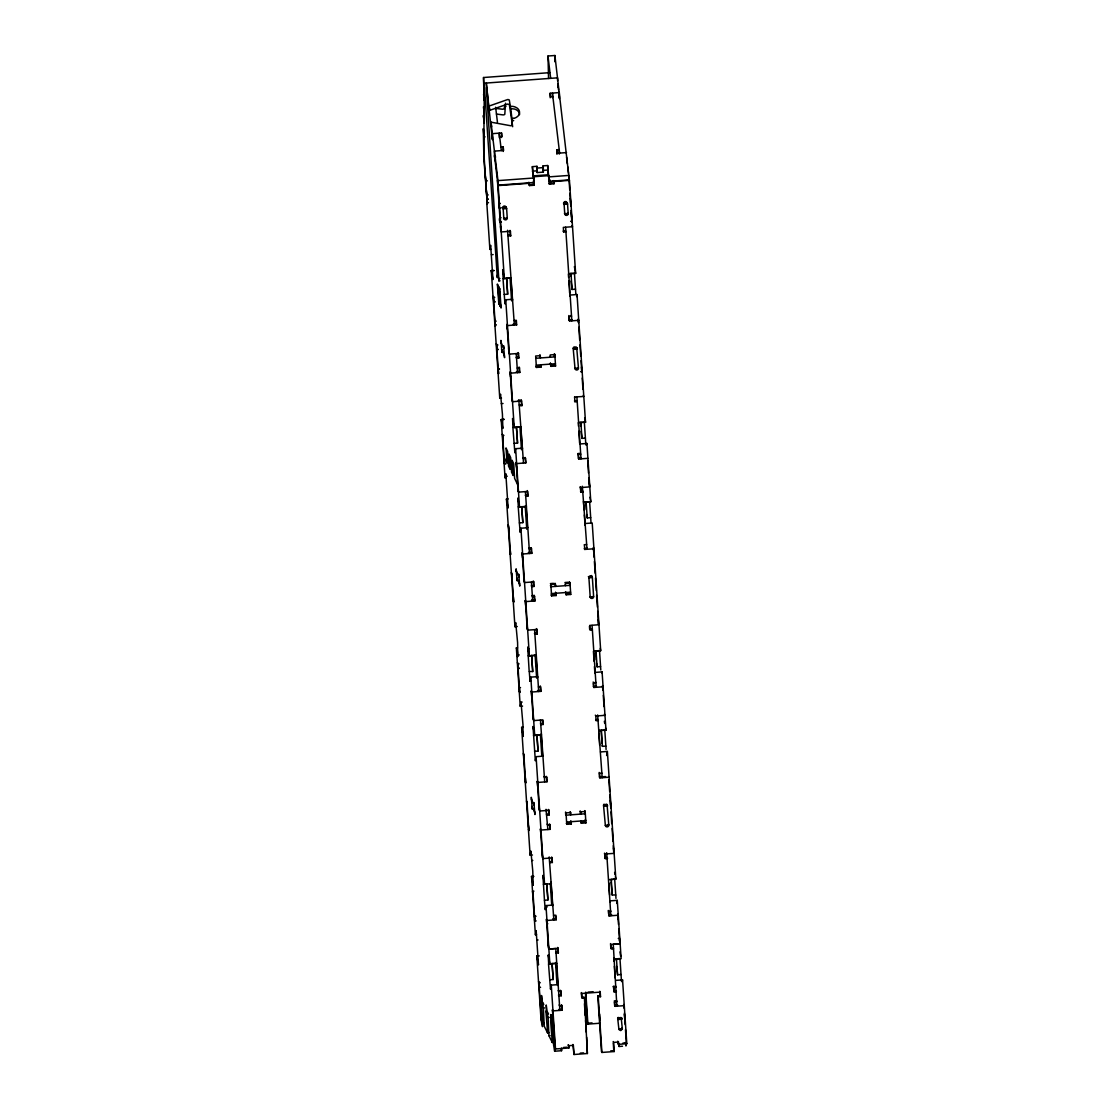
<?xml version="1.0" encoding="UTF-8"?>
<svg xmlns="http://www.w3.org/2000/svg" width="1110" height="1110" viewBox="0 0 1110 1110"><rect width="100%" height="100%" fill="white"/><g stroke="black" fill="none" stroke-linecap="round" stroke-linejoin="round"><path stroke-width="1.5" d="M616.314 960.636L616.438 958.749L617.576 974.802L621.031 974.538L621.489 981.393M484.057 106.907L483.835 156.496L483.308 128.635L484.127 138.833L483.918 136.946L485.07 136.863M484.584 100.344A2.317 1.332 -6.3 0 1 484.085 100.413L483.53 77.52L549.727 72.65M484.127 92.047L483.53 77.52M484.21 120.477L484.196 123.099L484.168 83.195L557.567 77.839L557.608 80.836M504.87 105.131L504.176 108.724A2.317 1.318 -6.2 0 1 502.552 109.238L495.823 108.392M505.522 103.202L504.8 114.413A2.317 1.318 -6.2 0 1 503.177 114.913L496.447 114.066M532.994 176.018L532.356 166.653L536.962 166.32L537.212 172.563L543.345 172.119L543.095 165.862L547.688 165.529L549.103 181.374L569.305 179.889L554.903 55.5L547.993 56.013L548.548 78.463M554.875 61.785L554.903 55.5M572.94 1044.482L573.981 1054.5L587.384 1053.515L584.429 997.876L583.999 997.002L581.696 997.168L581.39 992.59L582.126 998.043L584.429 997.876M620.92 1017.44A1.734 1.72 -26.3 0 1 621.225 1018.05L622.349 1029.039L620.726 1030.593L618.95 1029.567L617.673 1018.314L621.128 1018.064M561.632 1048.215L561.563 1050.712L554.653 1051.226L554.764 1047.479L555.5 1048.978L568.917 1047.979L568.334 1044.829L568.917 1047.979M521.644 506.757L522.838 522.644L519.397 522.893L518.245 506.854L526.404 506.507L519.494 506.992L515.637 448.69L522.533 448.176L522.31 449.217M570.859 273.573L570.817 276.237M546.703 884.101L547.91 899.988L544.455 900.252L542.915 875.388L544.566 884.379L536.088 756.673L542.984 756.16M611.055 879.744L614.69 879.009L615.981 898.434M491.022 249.292L489.885 249.375L490.648 245.282L492.951 279.553L491.3 270.604L499.764 398.282L501.498 398.157M505.702 299.797L504.967 303.876L503.01 278.679L510.031 277.972M512.418 300.31L512.612 299.284L505.744 299.783L514.221 427.475L521.117 426.975L512.889 427.586L514.86 452.783L515.595 448.704M499.805 398.268L500.541 394.175L502.428 414.169L502.844 428.46L501.207 419.552L505.05 477.813L506.243 477.716M505.092 477.8L505.827 473.72L508.116 508.005L506.465 499.056L514.943 626.72L517.274 626.539M527.819 527.722L520.881 528.235L520.146 532.328L519.397 522.893M569.916 296.079L570.096 295.066L577.034 294.538L585.511 422.244L578.574 422.563M514.985 626.706L515.72 622.627L517.593 642.621L517.676 647.824L516.358 647.935L520.229 706.265L522.56 706.085M576.631 296.592L576.992 294.552M520.257 706.251L520.992 702.172L522.144 702.089M531.19 681.152L530.039 681.235L530.774 677.142M537.49 677.655L537.67 676.642L530.802 677.128L534.687 735.472L541.555 734.889M586.704 444.486L586.885 443.459L579.989 443.972M536.061 756.687L535.325 760.766L533.022 726.481L534.687 735.472M585.095 524.53L585.275 523.504L592.213 522.99L600.69 650.682L593.753 651.071L599.511 650.571L600.801 669.982M532.453 854.991L530.122 855.172L530.885 851.079L532.772 871.059L533.188 885.35L531.537 876.4L535.395 934.703L536.546 934.62M535.436 934.689L536.172 930.61L538.475 964.895L536.824 955.987L541.042 1019.757L542.499 1026.653L542.568 1022.92L544.011 1022.768M552.877 905.066L545.981 905.58L545.204 909.673L544.455 900.252M594.974 673.437L595.168 672.41L602.092 671.897L605.977 730.227L599.025 730.546L604.797 730.103L606.088 749.528M601.884 672.924L602.064 671.911M558.163 984.612L551.268 985.125L550.491 989.218L548.52 964.007L555.555 963.313M606.615 755.521L607.35 751.442L600.482 751.942M610.153 901.875L610.333 900.862L617.271 900.335L621.142 958.665L614.205 958.998L619.963 958.554L621.031 974.538M616.688 903.415L617.229 900.349M622.155 981.934L622.516 979.894L615.662 980.38M574.453 273.213L575.854 294.344M584.346 422.119L585.858 444.971M523.365 727.341L521.631 727.466L522.963 727.369L522.99 724.886L521.02 702.255M621.905 1028.443L620.92 1029.581L618.811 1029.192M506.604 278.208L507.672 294.192L504.217 294.455M618.45 1041.679L619.047 1046.48L619.116 1043.997M489.565 110.389L507.631 104.076L509.323 104.465L512.667 126.72M513.666 120.629A8.075 6.119 -0.7 0 1 512.21 120.837L512.182 118.603L513.639 118.381M550.185 97.763L550.144 93.254L559.343 92.574L559.398 98.596L558.968 93.601M552.863 96.584L550.56 96.75L550.144 93.254M499.653 136.641L501.956 136.475L501.54 132.978L492.34 133.658L492.396 139.666L486.277 83.07L489.066 110.473A2.317 1.776 -0.5 0 0 489.565 110.403M500.901 147.117L503.205 146.95L503.621 150.433L494.422 151.113L494.491 157.12L495.643 157.037M556.956 154.276L556.901 149.767L559.204 149.6L559.246 154.11M566.516 152.583L557.317 153.263L556.901 149.767M537.212 172.563L537.171 168.054L543.303 167.61L543.095 165.862M532.412 171.162L537.004 170.829M543.137 170.371L547.743 170.038L547.688 165.529M533.077 175.88L548.409 174.756L549.394 184.121L554.001 183.774L553.418 180.625L554.001 183.774M548.839 175.63L533.508 176.754L534.077 185.245L529.47 185.578L528.887 182.428L529.47 185.578M486.846 180.694L485.694 180.777L486.999 180.986M533.716 178.002L533.771 182.512L498.002 185.134L497.96 180.625L533.716 178.002L532.356 166.653M549.048 176.879L569.25 175.394M497.724 184.718L498.154 185.592L529.317 183.303M553.848 181.499L569.444 180.347L575.618 273.337L568.695 273.726M529.04 184.704L533.633 184.371L534.077 185.245M553.571 182.9L548.964 183.247L549.394 184.121M487.789 194.777L486.638 194.861L487.928 195.069M488.067 198.968L486.915 199.051L487.359 203.921L483.696 156.385L484.14 157.259M487.054 199.342L488.206 199.259M488.511 202.617L486.777 202.742L489.885 249.375M500.443 208.153L499.139 207.931L498.834 203.366L499.986 203.283M500.138 203.574L498.834 203.366M501.734 207.75L506.035 207.431L506.618 208.597L503.163 208.847L502.733 207.972A1.734 1.72 -26.3 0 1 502.955 206.918M564.685 203.116L566.988 202.95M501.068 217.671C498.515 216.256 498.973 223.276 501.373 222.236M568.195 213.536A1.734 1.72 -26.3 0 1 566.572 215.382A1.734 1.72 -26.3 0 1 564.74 213.786L564.102 204.268A1.734 1.72 -26.3 0 1 565.712 202.436A1.734 1.72 -26.3 0 1 567.557 204.018L568.195 213.633L564.629 213.578M500.083 222.028L501.221 221.945M570.637 221.348L571.65 220.973M510.739 235.847L510.309 234.973L508.005 235.14L508.435 236.014L510.739 235.847L510.433 231.282L501.234 231.948L500.499 226.509M563.63 231.962L565.933 231.796L565.503 230.908L563.2 231.088L563.63 231.962L563.325 227.383L572.524 226.718L571.955 225.538M491.397 254.703L493.131 254.578M491.286 270.576L493.589 270.41M491.341 270.757L494.186 270.576M484.168 83.195L497.322 277.68L497.183 275.391L498.321 275.308M497.183 275.391L498.765 278.61L499.916 278.513M569.832 273.573L575.618 273.337M498.154 185.592L504.315 278.513L511.183 277.888M498.765 278.61L498.917 280.885L500.069 280.802M571.067 281.107L572.066 289.46L575.507 289.21M492.993 296.356L494.727 297.438M494.88 301.712L493.742 301.795L495.032 302.003M496.17 321.137L495.032 321.22L495.476 326.076L494.894 324.911L496.281 324.814M514.055 320.485L516.358 320.318L516.649 324.883L507.45 325.563L506.881 324.384L507.325 329.254M568.806 315.545L569.25 316.433L571.539 316.253L571.109 315.379M513.153 324.231L516.219 324.009L516.649 324.883M568.917 317.072L569.111 320.124L572.177 319.888M569.111 320.124L569.555 320.998L578.754 320.318L578.171 319.153L578.365 322.191M496.156 343.947L497.89 345.03M498.043 349.303L496.892 349.386L498.196 349.594M577.186 347.916L573.162 348.207L575.008 368.423A1.734 1.72 -26.3 0 0 576.853 370.005A1.734 1.72 -26.3 0 0 578.463 368.159L576.756 348.249A1.734 1.72 -26.3 0 0 575.882 346.875M518.856 358.003L518.425 357.129L516.122 357.295L516.552 358.183L518.856 358.003L518.55 353.438L509.351 354.118L508.616 348.665M540.251 355.672L539.821 354.798L540.404 357.961L540.251 355.672L535.658 356.005L536.408 367.438L541.014 367.091L540.861 364.802M550.976 366.356L550.394 363.206L550.976 366.356L555.569 366.022L554.82 354.603L550.213 354.936L550.366 357.226L549.936 356.352M535.825 358.294L554.986 356.879L554.403 355.713M536.269 365.148L555.444 363.733M499.333 368.728L498.182 368.811L498.64 373.668L498.057 372.502M498.334 369.103L499.486 369.019M550.546 365.481L555.139 365.148L555.569 366.022M517.218 368.076L519.508 367.91L519.813 372.474L510.614 373.154M516.317 371.822L519.383 371.6L519.813 372.474M575.008 368.423L578.31 367.868M580.627 371.683L581.779 371.6L581.473 367.035M518.217 400.377L521.284 400.155L522.019 405.608L519.716 405.774L519.286 404.9L521.589 404.72L522.019 405.608M521.714 401.029L512.515 401.709L511.779 396.256M574.536 396.991L583.804 396.464L583.222 395.299M501.29 403.61L503.01 403.485M574.911 401.709L577.214 401.542L576.77 400.668L574.481 400.835L574.911 401.709L574.605 397.144M501.193 419.511L504.051 419.275M502.358 419.608L504.079 419.469M579.725 422.48L585.511 422.244M502.164 434.371L503.898 435.453M514.11 443.362L517.565 443.098L516.428 427.045L517.565 443.098M581.057 431.346L581.945 438.367L585.4 438.117M577.977 453.574L580.28 453.407L580.71 454.281L578.407 454.448L577.977 453.574L578.712 459.013L587.912 458.333M516.497 467.268L516.039 462.412L516.622 463.578L525.821 462.898L525.516 458.333L523.212 458.499L522.782 457.625M578.282 458.139L581.349 457.917M504.065 462.925L505.785 464.008M506.118 476.301L507.27 476.218M580.488 491.258L582.778 491.092L583.222 491.966L580.918 492.132L580.183 486.693L580.613 487.567L589.812 486.888L589.077 481.449M525.294 495.324L527.583 495.157L528.027 496.031L525.724 496.198M506.465 499.028L508.186 498.903M584.998 502.025L590.798 501.775L583.86 502.164M586.69 514.568L587.232 517.912L590.687 517.649L591.019 522.796M519.855 529.747L520.992 529.664M531.524 548.756L531.093 547.882L528.79 548.049L529.22 548.937L531.524 548.756L531.829 553.335L522.63 554.001L522.047 552.836L522.505 557.692M584.346 544.732L586.607 544.483M528.332 552.683L531.399 552.447L531.829 553.335M587.356 548.34L584.29 548.562L584.72 549.436L593.919 548.77L593.337 547.591L593.794 552.461M588.342 576.659L591.783 576.409M534.035 586.455L533.591 585.581L531.302 585.747L531.732 586.621L534.035 586.455L533.73 581.89L524.53 582.556L523.781 577.117M588.91 577.824L592.365 577.575L593.628 596.611A1.734 1.72 -26.3 0 1 592.019 598.457A1.734 1.72 -26.3 0 1 590.187 596.861L588.91 577.824A1.734 1.72 -26.3 0 1 590.534 575.993A1.734 1.72 -26.3 0 1 592.365 577.575L591.935 576.7A1.734 1.72 -26.3 0 0 591.352 575.521M550.394 583.582L553.46 583.347M564.962 582.5L569.555 582.167L569.985 583.041L570.748 594.461L566.155 594.807L565.559 591.644M555.43 584.11L554.986 583.236L555.583 586.399L555.43 584.11L550.824 584.457L551.587 595.876L556.179 595.543L555.597 592.379L556.179 595.543M569.985 583.041L565.392 583.388L565.545 585.664L565.115 584.79M551.448 593.586L570.609 592.185M531.954 595.64L534.257 595.473L534.992 600.926L525.793 601.592L525.21 600.427L525.654 605.283M555.749 594.669L551.157 595.002L551.587 595.876M565.712 593.933L570.318 593.586L570.748 594.461M532.384 596.528L534.687 596.347M531.496 600.274L534.562 600.052L534.992 600.926M590.187 596.861L593.628 596.611M537.185 634.046L536.754 633.172L534.451 633.338L534.895 634.212L537.185 634.046L536.893 629.481L527.68 630.147L526.945 624.708M589.701 625.443L598.887 624.736M535.103 655.33L528.221 655.816L527.763 648.962L528.915 648.878M516.358 647.962C518.772 651.279 515.512 660.533 519.133 654.817M520.923 528.235L529.373 655.857L536.269 655.302M517.343 662.823L519.064 663.905M519.23 668.178L518.079 668.262L519.369 668.47M528.221 655.816L529.179 671.453L532.731 671.55L531.593 655.497L532.731 671.55M596.583 663.475L597.125 666.819L600.579 666.555M520.521 687.603L519.369 687.687L519.813 692.543L519.23 691.377M538.392 686.951L540.695 686.785L541 691.35L531.801 692.016L531.218 690.85L531.662 695.72M593.156 682.012L593.586 682.886L595.89 682.719L595.446 681.845M537.49 690.697L540.556 690.476L541 691.35M593.253 683.538L593.462 686.59L596.528 686.355M593.462 686.59L593.892 687.465L603.091 686.785L602.508 685.619L602.813 690.184M595.348 715.145L595.792 716.019L604.978 715.339L604.409 714.174M543.192 724.469L542.762 723.595L540.459 723.762L540.889 724.636L543.192 724.469L542.887 719.904L533.688 720.584L532.953 715.131M596.084 720.584L598.387 720.418L597.957 719.544L595.654 719.71L596.084 720.584L595.792 716.019M533.05 728.493L534.201 728.41M533.508 735.347L540.376 734.862M534.562 751.345L538.017 751.082L536.949 735.097L538.017 751.082M602.217 745.587L602.411 746.35L605.852 746.1M537.67 786.144L537.226 781.287L537.809 782.453L547.008 781.773L546.703 777.208L544.399 777.375L543.969 776.5M599.525 773.17L601.898 773.143M599.164 772.435L599.456 777.014L605.588 776.556M599.456 777.014L599.899 777.888L609.099 777.208L608.752 776.514M606.962 804.847L603.507 805.097L605.352 825.313A1.734 1.72 -26.3 0 0 607.198 826.894A1.734 1.72 -26.3 0 0 608.807 825.063L607.101 805.138A1.734 1.72 -26.3 0 0 606.768 804.223M549.2 814.907L548.77 814.018L546.467 814.199L546.897 815.073L549.2 814.907L548.895 810.328L539.696 811.008L538.961 805.555M565.781 815.281L565.559 812.02L566.003 812.895L570.596 812.562L570.748 814.851L570.165 811.688L570.596 812.562M580.558 811.826L580.71 814.116L580.128 810.952L580.558 811.826L585.164 811.493L585.927 822.912L581.321 823.245L580.891 822.371L585.483 822.038L585.927 822.912M566.627 822.038L585.789 820.623L585.206 819.457M566.322 823.44L570.928 823.107L571.359 823.981L566.752 824.328L566.003 812.895M540.834 833.735L540.39 828.879L540.958 830.044L550.158 829.364L549.866 824.799L547.563 824.966L547.133 824.092M605.352 825.313L608.807 825.049L608.377 824.175A1.734 1.72 -26.3 0 1 605.505 825.604M550.06 862.664L552.364 862.498L552.058 857.919L542.859 858.599L542.124 853.146M604.825 857.725L607.128 857.558L607.558 858.432L605.255 858.599L604.52 853.16L604.95 854.034L614.149 853.354L613.414 847.915M531.635 860.5L532.786 860.416M549.63 861.79L551.934 861.61L552.364 862.498M531.524 876.373L533.868 876.387L532.703 876.498M543.4 884.254L545.69 884.087M544.524 884.198L551.434 883.754M607.378 751.428L615.856 879.134L608.96 879.633M533.896 891.163L532.509 891.261L533.244 896.713M612.207 894.979L615.745 895.007M546.064 907.009L547.216 906.925M535.686 916.041L534.534 916.125L534.992 920.995L536.144 920.898M534.687 916.416L535.839 916.333M553.571 915.389L555.86 915.223L556.165 919.788L546.966 920.467L546.398 919.302L546.841 924.158M608.53 913.502L608.322 910.464L608.766 911.338L611.055 911.171M552.669 919.149L555.735 918.913L556.165 919.788M611.693 914.807L608.627 915.029L609.057 915.903L618.256 915.223L617.687 914.057L618.131 918.913M546.689 923.867L547.84 923.784M536.921 940.045L538.072 939.962M618.27 938.422L619.422 938.338L619.477 941.086M548.132 943.583L548.867 949.022L555.763 948.523L559.87 1010.391L559.301 1009.212M619.727 942.903L620.157 943.791L613.261 944.291L616.869 1006.132M548.867 949.022L558.066 948.356L558.372 952.921L556.068 953.088L555.638 952.213L557.942 952.047L558.372 952.921M620.157 943.791L610.958 944.457L611.263 949.036L613.566 948.856L613.122 947.982L610.833 948.148M536.824 955.946L538.53 955.793M536.851 956.099L539.155 955.932M548.673 963.799L548.187 954.933L549.838 963.882L556.734 963.341M549.741 979.783L553.196 979.533L552.058 963.48L553.196 979.533M538.516 981.684L540.251 982.78M539.252 987.137L540.556 987.345M613.372 986.415L615.675 986.249L616.106 987.123L613.802 987.289L613.372 986.415L614.107 991.868L616.411 991.688L615.967 990.814L613.677 990.994M561.216 995.753L560.786 994.879L558.483 995.046L558.913 995.92L561.216 995.753L560.911 991.188L558.607 991.355L558.177 990.481M588.078 992.104L593.101 991.729M581.82 993.478L600.219 992.118L600.524 996.683L598.235 996.863L597.79 995.975L600.094 995.809L600.524 996.683M544.053 1023.434L542.915 1023.531L541.194 1001.65L542.804 1002.455M542.388 1003.565L543.525 1003.482M541.652 1002.538L541.541 995.517L542.665 1004.578L543.817 1004.495M552.849 1014.582L552.391 1009.725L552.974 1010.891L562.173 1010.225L561.868 1005.646L559.579 1005.826L559.135 1004.938M614.76 1001.761L617.063 1001.595L616.633 1000.721L614.329 1000.887L615.065 1006.326L624.264 1005.66L623.681 1004.481L623.889 1007.533M548.756 1032.924L547.605 1033.008L544.247 1026.237L543.4 1008.033L544.552 1007.949M558.677 1009.573L561.743 1009.351L562.173 1010.225M614.427 1002.413L614.635 1005.452L617.701 1005.23M547.605 1033.008L545.898 1011.127L547.508 1011.932M547.077 1013.055L548.229 1012.972M546.356 1012.029L546.245 1005.008L547.369 1014.068L548.52 1013.985M554.598 1042.332L552.294 1042.498L548.95 1035.727L548.09 1017.523L549.242 1017.44M552.294 1042.498L550.588 1020.617L552.197 1021.422M621.489 1018.8L622.419 1018.272M551.046 1021.505L550.935 1014.484L552.058 1023.559L553.21 1023.475M585.456 992.909L587.467 1023.24L592.074 1022.893M587.467 1023.24L587.898 1024.114L600.191 1023.212M547.549 1032.342L548.701 1032.258M622.335 1028.748L618.908 1029.289M548.95 1035.727L550.102 1035.644M552.253 1041.832L555.125 1041.624M552.058 1023.559L553.64 1045.204L554.792 1045.12M568.764 1045.703L573.37 1045.356L573.981 1054.5M613.178 1041.527L613.608 1042.401L618.214 1042.068L618.367 1044.343L626.803 1043.733L622.557 979.88M563.45 1047.479L566.808 1047.229M622.918 1043.109L626.359 1042.859L626.803 1043.733M619.047 1046.48L622.502 1046.23M580.252 1053.126L583.596 1052.89M610.708 1050.892L613.788 1050.67L614.218 1051.545L601.925 1052.447L601.481 1051.572L597.79 995.975M484.196 112.568L483.405 106.893M491.675 126.706L490.967 122.169L510.725 125.749A2.317 1.748 -0.7 0 0 512.293 125.111L512.182 118.603M489.024 105.963A2.289 1.748 -0.4 0 0 489.677 105.852L507.589 99.567A2.317 1.762 -0.6 0 1 509.282 99.956L510.753 108.627L514.527 109.044A7.978 6.036 -0.3 0 1 516.636 110.015A7.867 5.966 -0.5 0 1 518.301 111.402L518.689 111.944M512.959 427.322L512.556 418.498L514.207 427.461M522.893 727.633L523.296 736.443L521.658 727.536M589.618 501.664L590.687 517.649M569.014 179.473L569.444 180.347M570.276 198.426L570.582 202.991M571.206 212.509L571.511 217.074M563.533 203.199L564.116 204.379L567.557 204.115L567.127 203.144A1.734 1.72 -26.3 0 0 566.96 202.519M568.195 213.633L567.751 212.662A1.734 1.72 -26.3 0 1 564.463 213.536M571.262 319.652L571.844 320.818L565.628 227.217M485.389 176.213L485.847 181.069M510.433 231.282L510.003 230.408L510.309 234.973M503.69 218.059L503.801 218.268A1.734 1.72 -26.3 0 0 505.633 219.863A1.734 1.72 -26.3 0 0 507.242 218.018M507.561 230.269L514.36 325.05L513.777 323.884M486.333 190.296L486.777 195.152M554.82 354.603L554.389 353.729L554.598 356.99M498.917 280.885L486.333 87.579M541.014 367.091L540.57 366.217L535.977 366.55L536.408 367.438M498.237 285.783L499.555 292.402M499.112 287.532L499.833 289.002M498.695 290.653L497.377 284.035L498.779 303.363M580.433 457.681L581.016 458.846L576.909 396.978M498.917 299.672L500.235 306.277M499.777 301.421L501.096 308.039L499.694 288.711M498.64 303.072L499.361 304.528M518.55 353.438L518.12 352.564L518.425 357.129M582.334 486.236L587.024 549.27L586.441 548.104M519.508 367.91L519.078 367.035L519.383 371.6M516.941 371.475L517.51 372.641L516.247 353.604M501.082 342.685L503.968 348.526M501.54 349.539L504.426 355.38M510.614 373.154L510.031 371.989L510.489 376.845M518.828 400.03L523.518 463.064M596.944 600.052L596.597 596.708M525.516 458.333L525.086 457.459L525.821 462.898M598.235 619.463L598.401 623.737M502.899 439.824L502.747 435.536M569.583 584.151L570.152 585.331L550.99 586.732L550.421 585.567M504.051 457.14L507.062 463.161L506.021 447.927L507.631 451.437L508.56 466.242L510.114 469.336L509.046 454.087L510.683 457.611L511.571 472.263L513.167 475.496L512.098 460.262L513.736 463.772L514.624 478.438L517.649 484.598M504.19 459.235L504.648 464.091M517.787 486.693L518.523 492.132L527.722 491.452L528.027 496.031M595.612 686.119L596.181 687.284L592.074 625.416M528.943 552.322L529.525 553.501L525.418 491.619M508.172 524.794L508.907 530.247M533.73 581.89L533.286 581.016L533.591 585.581M597.652 714.965L602.189 777.708L601.62 776.542M510.198 549.658L510.642 554.528L510.073 553.349M532.106 599.927L532.689 601.093L531.426 582.056M516.261 571.123L519.147 576.964M516.719 577.977L519.605 583.818M511.335 572.385L512.071 577.838M536.893 629.481L536.449 628.607L536.754 633.172M513.361 597.249L513.805 602.119L513.236 600.94M610.25 800.324L610.556 804.889M611.679 823.634L611.027 811.868M538.114 690.351L538.697 691.516L534.59 629.648M606.67 852.688L610.861 915.708M540.445 719.779L544.705 781.939M585.164 811.493L584.734 810.619L584.942 813.88M584.748 812.603L585.331 813.769L566.169 815.184L565.587 814.018M546.703 777.208L546.259 776.334L547.008 781.773M523.351 753.246L524.087 758.685M548.895 810.328L548.465 809.454L548.77 814.018M546.023 809.329L547.868 829.531M549.866 824.799L549.422 823.925L550.158 829.364M525.377 778.11L525.821 782.966L525.238 781.801M531.426 799.575L534.326 805.416M531.884 806.429L534.77 812.27M526.501 800.837L527.25 806.276M552.058 857.919L551.628 857.045L551.934 861.61M549.186 856.92L553.862 919.954L553.293 918.789M624.722 1018.106L624.347 1014.387M528.54 825.701L528.984 830.558L528.402 829.392M614.635 1005.452L615.065 1006.326M621.919 1028.165L622.349 1029.039M618.367 1044.343L617.784 1041.194M558.066 948.356L557.636 947.468L557.942 952.047M581.696 997.168L582.126 998.043M534.409 919.815L534.992 920.995M560.911 991.188L560.481 990.314L560.786 994.879M587.384 1053.515L586.677 1037.323M561.868 1005.646L561.438 1004.772L561.743 1009.351M542.665 1004.578L543.4 1008.033M547.369 1014.068L548.09 1017.523M553.64 1045.204L554.653 1051.226M600.677 650.654L600.246 648.309M605.963 730.2L605.533 727.855M549.838 963.882L545.981 905.58M617.576 974.802L616.591 966.449M530.039 681.235L529.29 671.8M585.497 422.175L584.679 417.665M615.856 879.106L615.412 876.761M561.563 1050.712L561.202 1048.409M504.301 278.457L502.677 269.591L503.163 278.457M519.466 506.909L517.843 498.043L518.328 506.909M529.373 655.857L527.763 646.963L527.763 648.962M575.577 273.157L574.383 266.567M590.756 501.595L589.951 497.211M604.339 721.264L604.728 723.456M614.621 872.363L615.023 874.555M619.907 951.908L620.698 956.293M611.998 893.814L611.055 882.034M557.817 83.972L558.496 89.716M558.802 92.172L559.385 97.083M566.572 157.093L567.376 163.808M567.737 166.861L568.514 173.382M568.903 176.643L569.305 179.889M557.844 85.581L558.053 87.329L558.039 85.831M566.683 159.465L567.002 162.088L566.988 160.575M547.993 56.013L550.671 78.338M559.62 153.083L552.433 93.087L552.489 97.597M547.743 170.038L548.326 174.894M536.962 166.32L537.171 168.054M510.753 108.627L512.21 120.851M501.331 150.599L499.236 133.144L499.278 137.654M495.643 107.254L497.46 122.391M490.967 122.169L497.96 180.625M494.477 155.622L498.002 185.134M484.432 97.458L484.584 98.873M484.002 118.576L483.988 121.198M484.196 123.099L483.363 115.523L483.571 117.424M601.87 743.02L601.273 730.297L602.411 746.35M625.471 1042.387L625.957 1045.981L625.998 1042.914M596.236 659.784L595.987 650.765L597.125 666.819M586.926 443.445L590.798 501.775M568.833 176.712L569.707 189.768M569.929 193.209L570.79 206.169M571.067 210.387L571.872 222.402M578.31 319.444L578.532 322.83M578.837 327.242L579.656 339.743M580.003 344.822L580.738 355.921M581.057 360.681L581.793 371.906M582.209 378.08L582.958 389.402M587.703 460.817L588.508 473.054M588.813 477.619L589.382 486.013M593.489 547.882L594.114 557.303M594.391 561.424L595.168 573.273M595.487 578.033L596.334 590.714M596.639 595.265L597.416 607.115M597.707 611.374L598.54 624.042M602.661 685.911L602.883 689.268M603.285 695.332L604.034 706.654M608.89 779.72L609.667 791.569M609.903 794.954L610.764 808.066M612.123 828.49L612.984 841.436M613.275 845.709L613.719 852.48M617.826 914.349L618.492 924.436M618.769 928.626L619.616 941.225M623.834 1004.786L624.056 1008.088M624.389 1013.055L625.152 1024.641M625.485 1029.608L626.262 1041.333M570.998 273.476L572.066 289.46M581.945 438.367L580.891 422.383L580.738 426.226M587.232 517.912L586.094 501.859L586.246 509.559M611.235 879.273L612.304 895.257M568.362 274.003L568.597 277.458M568.819 280.899L569.624 292.971M578.241 422.785L578.476 426.185M578.81 431.29L579.6 443.195M583.458 501.304L584.027 509.809M584.36 514.915L585.039 525.113M593.42 651.223L594.1 661.435M594.433 666.541L594.891 673.34M598.859 733.141L599.65 745.06M608.821 883.074L609.612 894.979M613.788 957.972L614.01 961.288M614.343 966.283L615.12 977.938M569.25 316.433L569.555 320.998M578.407 454.448L578.712 459.013M580.613 487.567L580.918 492.132M584.415 544.871L584.72 549.436M589.785 625.596L590.09 630.161L592.379 629.994L591.949 629.106L589.646 629.287L589.452 626.234M593.586 682.886L593.892 687.465M599.594 773.323L599.899 777.888M604.95 854.034L605.255 858.599M608.766 911.338L609.057 915.903M613.802 987.289L614.107 991.868M610.528 943.583L610.722 946.636M613.608 1042.401L614.218 1051.545M613.275 1043.053L613.788 1050.67M550.394 180.694L550.615 183.871M549.963 179.82L550.185 183.108M599.788 991.244L600.094 995.809M599.594 1014.068L599.997 1020.159M598.235 996.863L601.925 1052.447M569.555 582.167L569.777 585.428M566.003 592.518L566.155 594.807M581.168 820.97L581.321 823.245M533.41 180.972L533.633 184.371M585.775 992.104L587.898 1024.114M584.443 1003.717L585.22 1015.483M585.553 1020.52L586.344 1032.286M571.359 823.981L570.776 820.817L570.928 823.107M516.025 320.957L516.219 324.009M521.284 400.155L521.589 404.72M527.292 490.578L527.583 495.157M531.093 547.882L531.399 552.447M534.257 595.473L534.562 600.052M540.265 685.911L540.556 690.476M542.554 720.557L542.762 723.595M555.527 915.875L555.735 918.913M510.864 278.235L512.362 300.644M520.756 427.003L522.227 449.12M525.973 505.522L527.43 527.638M535.922 655.455L537.393 677.572M541.139 733.974L542.61 756.09M550.99 882.2L552.572 906.01M556.304 962.19L557.844 985.486M510.045 277.694L511.571 300.796M519.938 426.601L521.464 449.703M525.21 506.146L526.75 529.234M535.103 655.053L536.643 678.141M540.39 734.584L541.819 756.201M550.283 883.491L551.712 905.108M555.555 963.036L556.998 984.653M506.604 278.083L507.672 294.192M521.783 506.646L522.838 522.644M546.841 884.004L547.91 899.988M551.268 985.125L555.5 1048.978M497.433 180.361L500.804 231.074M507.02 324.689L508.921 353.244M510.184 372.28L512.085 400.835M516.192 462.704L518.092 491.258M522.2 553.127L524.087 581.682M525.363 600.718L527.25 629.273M531.357 691.155L533.258 719.71M537.365 781.579L539.266 810.133M540.528 829.17L542.429 857.725M546.536 919.593L548.437 948.148M552.544 1010.017L555.069 1048.09M503.69 347.943L503.538 345.654L504.578 357.656L504.134 354.798M518.856 576.381L518.703 574.106L519.758 586.108L519.313 583.236M534.035 804.833L533.882 802.544L534.923 814.546L534.493 811.688M499.25 287.823L500.513 306.873M498.82 286.949L500.083 305.985M498.39 286.075L499.653 305.111M497.96 285.201L499.223 304.237M501.373 343.267L500.929 340.395L501.984 352.411L501.831 350.122M516.538 571.719L516.108 568.847L517.149 580.849L516.996 578.56M531.718 800.157L531.274 797.285L532.328 809.301L532.176 807.012M517.524 648.046L517.981 654.9M493.575 297.522L493.881 302.087M496.739 345.113L497.044 349.678M517.912 663.988L518.217 668.553M539.099 982.863L539.404 987.428M483.849 152.916L487.221 203.629M493.437 297.23L495.324 325.785M496.586 344.822L498.487 373.376M502.594 435.245L504.495 463.8M508.602 525.668L510.503 554.223M511.765 573.26L513.666 601.828M517.773 663.697L519.674 692.251M523.781 754.12L525.682 782.675M526.945 801.711L528.832 830.266M532.953 892.135L534.84 920.689M538.947 982.558L541.486 1020.645M521.631 727.466L530.122 855.172M543.303 167.61L543.345 172.119M503.205 146.95L503.26 151.446M501.54 132.978L501.581 137.487M494.894 159.105L494.907 160.617M492.368 136.655L492.382 138.167M491.966 134.671L491.98 136.169M489.69 108.1L489.718 110.348M484.127 94.641A2.262 1.29 -6.2 0 1 483.46 94.752M505.91 106.574A8.075 4.537 -6.3 0 1 505.189 106.643M513.639 118.381A8.131 6.161 -0.7 0 0 516.469 117.271L517.662 116.383A7.895 6.008 -0.5 0 0 518.939 114.774L519.202 114.191A8.075 6.133 -1.1 0 0 518.689 109.682L518.273 109.155A7.895 6.008 -0.8 0 0 516.636 107.753L515.248 107.046A8.131 6.161 -0.7 0 0 510.683 106.338M518.675 111.957A8.075 6.119 -0.7 0 1 519.549 114.677M563.672 203.394A1.734 1.72 -26.3 0 1 563.894 202.436M564.366 201.909A1.734 1.72 -26.3 0 1 566.544 201.964M506.021 207.001A1.734 1.72 -26.3 0 1 506.174 207.625M503.413 206.391A1.734 1.72 -26.3 0 1 505.591 206.446M505.508 218.934A1.734 1.72 -26.3 0 1 503.524 218.018M617.826 1018.619A1.734 1.72 -26.3 0 1 618.242 1017.37M573.315 348.512A1.734 1.72 -26.3 0 1 574.3 346.833M577.81 368.242A1.734 1.72 -26.3 0 1 574.619 367.854M603.66 805.402A1.734 1.72 -26.3 0 1 604.076 804.153M592.213 597.402A1.734 1.72 -26.3 0 1 589.909 596.611M507.256 218.115L503.801 218.365L503.163 208.749A1.734 1.72 -26.3 0 1 504.772 206.918A1.734 1.72 -26.3 0 1 506.618 208.5L507.256 218.115M577.186 349.123L573.745 349.373A1.734 1.72 -26.3 0 1 575.355 347.541A1.734 1.72 -26.3 0 1 577.2 349.123M607.545 806.013L604.09 806.276A1.734 1.72 -26.3 0 1 605.699 804.431A1.734 1.72 -26.3 0 1 607.545 806.013M621.697 1019.23L618.256 1019.479A1.734 1.72 -26.3 0 1 619.866 1017.648A1.734 1.72 -26.3 0 1 621.697 1019.23"/></g></svg>
